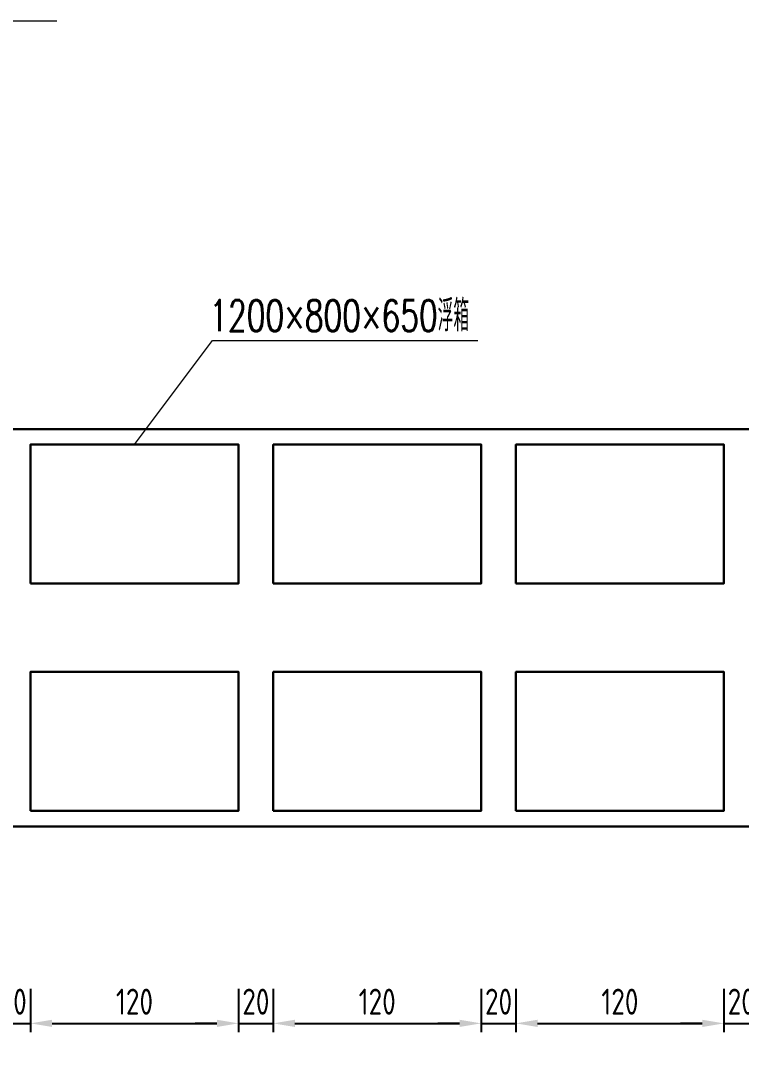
# Model space of a CAD drawing. Header units: inches. Extents: x 23 to 70, y 0 to 119.
# Drawn here: x 44.26 to 48.41, y 54.4 to 60.37 of the extents above; entities that cross this region are included whole.
import ezdxf

# ---------------------------------------------------------------- set-up
doc = ezdxf.new("R2010")
doc.units = ezdxf.units.IN
doc.header["$MEASUREMENT"] = 0
doc.linetypes.add('ACAD_ISO03W100', pattern=[30, 12, -18])
for name, color, linetype, lineweight in [('00标注文字', 2, 'Continuous', 15), ('00粗实线', 4, 'Continuous', 30), ('00虚线', 5, 'ACAD_ISO03W100', 13)]:
    doc.layers.add(name, color=color, linetype=linetype, lineweight=lineweight)
doc.layers.add('辅助', color=7, linetype='Continuous')
doc.styles.get("Standard").update_dxf_attribs({"font": 'txt', "bigfont": 'gbcbig.shx'})
doc.styles.add('TSSD_Dimension', font='tssdeng.shx', dxfattribs={"width": 0.8, "bigfont": 'hztxt.shx'})
doc.dimstyles.new('TSSD_200_1_3.5', dxfattribs={"dimscale": 0.25, "dimtxt": 2.85, "dimasz": 2.5, "dimexe": 1, "dimexo": 2.5, "dimgap": 1, "dimtad": 1, "dimdec": 0, "dimlfac": 100, "dimzin": 0, "dimdsep": 46, "dimtxsty": 'TSSD_Dimension', "dimcen": 0, "dimdle": 1, "dimclrd": 3, "dimclre": 3, "dimclrt": 7, "dimadec": 1, "dimazin": 0, "dimtfac": 1, "dimtdec": 0, "dimtix": 1, "dimtmove": 2, "dimatfit": 3, "dimfxl": 5, "dimfxlon": 1, "dimtolj": 1, "dimtzin": 0, "dimarcsym": 0})

# ---------------------------------------------------------------- blocks, each defined once
blk = doc.blocks.new('*D84')
at = {"layer": 'Defpoints', "color": 0, "transparency": 16777216}
for p in [(43.9125, 58.0216), (58.2124, 55.7316), (58.2124, 53.9615)]:
    blk.add_point(p, dxfattribs=at)
at = {"layer": '辅助', "color": 3, "linetype": 'ByBlock', "lineweight": -2, "transparency": 16777216}
for p, q in [((43.9125, 54.1615), (43.9125, 53.9115)), ((58.2124, 54.1615), (58.2124, 53.9115))]:
    blk.add_line(p, q, dxfattribs=at)
at = {"layer": '辅助', "color": 3, "lineweight": -2, "transparency": 16777216}
blk.add_line((44.0375, 53.9615), (58.0874, 53.9615), dxfattribs=at)
at = {"layer": '辅助', "color": 3, "transparency": 16777216}
for points in [[(44.0375, 53.9823), (44.0375, 53.9406), (43.9125, 53.9615)], [(58.0874, 53.9823), (58.0874, 53.9406), (58.2124, 53.9615)]]:
    blk.add_solid(points, dxfattribs=at)
at = {"layer": '辅助', "color": 7, "transparency": 16777216, "insert": (51.0625, 54.0865), "char_height": 0.15, "attachment_point": 5, "style": 'TSSD_Dimension'}
blk.add_mtext('\\A1;1430', dxfattribs=at)
blk = doc.blocks.new('*D90')
at = {"layer": 'Defpoints', "color": 0, "transparency": 16777216}
for p in [(26.0124, 55.7316), (58.2124, 55.7316), (26.0124, 53.3379)]:
    blk.add_point(p, dxfattribs=at)
at = {"layer": '辅助', "color": 3, "linetype": 'ByBlock', "lineweight": -2, "transparency": 16777216}
for p, q in [((26.0124, 53.5379), (26.0124, 53.2879)), ((58.2124, 53.5379), (58.2124, 53.2879))]:
    blk.add_line(p, q, dxfattribs=at)
at = {"layer": '辅助', "color": 3, "lineweight": -2, "transparency": 16777216}
blk.add_line((58.0874, 53.3379), (26.1374, 53.3379), dxfattribs=at)
at = {"layer": '辅助', "color": 3, "transparency": 16777216}
for points in [[(26.1374, 53.3587), (26.1374, 53.3171), (26.0124, 53.3379)], [(58.0874, 53.3587), (58.0874, 53.3171), (58.2124, 53.3379)]]:
    blk.add_solid(points, dxfattribs=at)
at = {"layer": '辅助', "color": 7, "transparency": 16777216, "insert": (42.1124, 53.4629), "char_height": 0.15, "attachment_point": 5, "style": 'TSSD_Dimension'}
blk.add_mtext('\\A1;3220', dxfattribs=at)
blk = doc.blocks.new('*D118')
at = {"layer": 'Defpoints', "color": 0, "transparency": 16777216}
for p in [(44.1124, 57.1316), (44.3124, 57.1316), (44.3124, 54.5962)]:
    blk.add_point(p, dxfattribs=at)
at = {"layer": '辅助', "color": 3, "linetype": 'ByBlock', "lineweight": -2, "transparency": 16777216}
for p, q in [((44.1124, 54.7962), (44.1124, 54.5462)), ((44.3124, 54.7962), (44.3124, 54.5462))]:
    blk.add_line(p, q, dxfattribs=at)
at = {"layer": '辅助', "color": 3, "lineweight": -2, "transparency": 16777216}
for p, q in [((43.9874, 54.5962), (43.8624, 54.5962)), ((44.1124, 54.5962), (44.3124, 54.5962)), ((44.4374, 54.5962), (44.5624, 54.5962))]:
    blk.add_line(p, q, dxfattribs=at)
at = {"layer": '辅助', "color": 3, "transparency": 16777216}
for points in [[(43.9874, 54.6171), (43.9874, 54.5754), (44.1124, 54.5962)], [(44.4374, 54.6171), (44.4374, 54.5754), (44.3124, 54.5962)]]:
    blk.add_solid(points, dxfattribs=at)
at = {"layer": '辅助', "color": 7, "transparency": 16777216, "insert": (44.2124, 54.7212), "char_height": 0.15, "attachment_point": 5, "style": 'TSSD_Dimension'}
blk.add_mtext('\\A1;20', dxfattribs=at)
blk = doc.blocks.new('*D119')
at = {"layer": 'Defpoints', "color": 0, "transparency": 16777216}
for p in [(44.3124, 57.1316), (45.5124, 57.1316), (45.5124, 54.5962)]:
    blk.add_point(p, dxfattribs=at)
at = {"layer": '辅助', "color": 3, "linetype": 'ByBlock', "lineweight": -2, "transparency": 16777216}
for p, q in [((44.3124, 54.7962), (44.3124, 54.5462)), ((45.5124, 54.7962), (45.5124, 54.5462))]:
    blk.add_line(p, q, dxfattribs=at)
at = {"layer": '辅助', "color": 3, "lineweight": -2, "transparency": 16777216}
blk.add_line((44.4374, 54.5962), (45.3874, 54.5962), dxfattribs=at)
at = {"layer": '辅助', "color": 3, "transparency": 16777216}
for points in [[(44.4374, 54.6171), (44.4374, 54.5754), (44.3124, 54.5962)], [(45.3874, 54.6171), (45.3874, 54.5754), (45.5124, 54.5962)]]:
    blk.add_solid(points, dxfattribs=at)
at = {"layer": '辅助', "color": 7, "transparency": 16777216, "insert": (44.9124, 54.7212), "char_height": 0.15, "attachment_point": 5, "style": 'TSSD_Dimension'}
blk.add_mtext('\\A1;120', dxfattribs=at)
blk = doc.blocks.new('*D120')
at = {"layer": 'Defpoints', "color": 0, "transparency": 16777216}
for p in [(45.5124, 57.1316), (45.7124, 57.1316), (45.7124, 54.5962)]:
    blk.add_point(p, dxfattribs=at)
at = {"layer": '辅助', "color": 3, "linetype": 'ByBlock', "lineweight": -2, "transparency": 16777216}
for p, q in [((45.5124, 54.7962), (45.5124, 54.5462)), ((45.7124, 54.7962), (45.7124, 54.5462))]:
    blk.add_line(p, q, dxfattribs=at)
at = {"layer": '辅助', "color": 3, "lineweight": -2, "transparency": 16777216}
for p, q in [((45.3874, 54.5962), (45.2624, 54.5962)), ((45.5124, 54.5962), (45.7124, 54.5962)), ((45.8374, 54.5962), (45.9624, 54.5962))]:
    blk.add_line(p, q, dxfattribs=at)
at = {"layer": '辅助', "color": 3, "transparency": 16777216}
for points in [[(45.3874, 54.6171), (45.3874, 54.5754), (45.5124, 54.5962)], [(45.8374, 54.6171), (45.8374, 54.5754), (45.7124, 54.5962)]]:
    blk.add_solid(points, dxfattribs=at)
at = {"layer": '辅助', "color": 7, "transparency": 16777216, "insert": (45.6124, 54.7212), "char_height": 0.15, "attachment_point": 5, "style": 'TSSD_Dimension'}
blk.add_mtext('\\A1;20', dxfattribs=at)
blk = doc.blocks.new('*D121')
at = {"layer": 'Defpoints', "color": 0, "transparency": 16777216}
for p in [(45.7124, 57.1316), (46.9124, 57.1316), (46.9124, 54.5962)]:
    blk.add_point(p, dxfattribs=at)
at = {"layer": '辅助', "color": 3, "linetype": 'ByBlock', "lineweight": -2, "transparency": 16777216}
for p, q in [((45.7124, 54.7962), (45.7124, 54.5462)), ((46.9124, 54.7962), (46.9124, 54.5462))]:
    blk.add_line(p, q, dxfattribs=at)
at = {"layer": '辅助', "color": 3, "lineweight": -2, "transparency": 16777216}
blk.add_line((45.8374, 54.5962), (46.7874, 54.5962), dxfattribs=at)
at = {"layer": '辅助', "color": 3, "transparency": 16777216}
for points in [[(45.8374, 54.6171), (45.8374, 54.5754), (45.7124, 54.5962)], [(46.7874, 54.6171), (46.7874, 54.5754), (46.9124, 54.5962)]]:
    blk.add_solid(points, dxfattribs=at)
at = {"layer": '辅助', "color": 7, "transparency": 16777216, "insert": (46.3124, 54.7212), "char_height": 0.15, "attachment_point": 5, "style": 'TSSD_Dimension'}
blk.add_mtext('\\A1;120', dxfattribs=at)
blk = doc.blocks.new('*D122')
at = {"layer": 'Defpoints', "color": 0, "transparency": 16777216}
for p in [(46.9124, 57.1316), (47.1124, 57.1316), (47.1124, 54.5962)]:
    blk.add_point(p, dxfattribs=at)
at = {"layer": '辅助', "color": 3, "linetype": 'ByBlock', "lineweight": -2, "transparency": 16777216}
for p, q in [((46.9124, 54.7962), (46.9124, 54.5462)), ((47.1124, 54.7962), (47.1124, 54.5462))]:
    blk.add_line(p, q, dxfattribs=at)
at = {"layer": '辅助', "color": 3, "lineweight": -2, "transparency": 16777216}
for p, q in [((46.7874, 54.5962), (46.6624, 54.5962)), ((46.9124, 54.5962), (47.1124, 54.5962)), ((47.2374, 54.5962), (47.3624, 54.5962))]:
    blk.add_line(p, q, dxfattribs=at)
at = {"layer": '辅助', "color": 3, "transparency": 16777216}
for points in [[(46.7874, 54.6171), (46.7874, 54.5754), (46.9124, 54.5962)], [(47.2374, 54.6171), (47.2374, 54.5754), (47.1124, 54.5962)]]:
    blk.add_solid(points, dxfattribs=at)
at = {"layer": '辅助', "color": 7, "transparency": 16777216, "insert": (47.0124, 54.7212), "char_height": 0.15, "attachment_point": 5, "style": 'TSSD_Dimension'}
blk.add_mtext('\\A1;20', dxfattribs=at)
blk = doc.blocks.new('*D123')
at = {"layer": 'Defpoints', "color": 0, "transparency": 16777216}
for p in [(47.1124, 57.1316), (48.3124, 57.1316), (48.3124, 54.5962)]:
    blk.add_point(p, dxfattribs=at)
at = {"layer": '辅助', "color": 3, "linetype": 'ByBlock', "lineweight": -2, "transparency": 16777216}
for p, q in [((47.1124, 54.7962), (47.1124, 54.5462)), ((48.3124, 54.7962), (48.3124, 54.5462))]:
    blk.add_line(p, q, dxfattribs=at)
at = {"layer": '辅助', "color": 3, "lineweight": -2, "transparency": 16777216}
blk.add_line((47.2374, 54.5962), (48.1874, 54.5962), dxfattribs=at)
at = {"layer": '辅助', "color": 3, "transparency": 16777216}
for points in [[(47.2374, 54.6171), (47.2374, 54.5754), (47.1124, 54.5962)], [(48.1874, 54.6171), (48.1874, 54.5754), (48.3124, 54.5962)]]:
    blk.add_solid(points, dxfattribs=at)
at = {"layer": '辅助', "color": 7, "transparency": 16777216, "insert": (47.7124, 54.7212), "char_height": 0.15, "attachment_point": 5, "style": 'TSSD_Dimension'}
blk.add_mtext('\\A1;120', dxfattribs=at)
blk = doc.blocks.new('*D124')
at = {"layer": 'Defpoints', "color": 0, "transparency": 16777216}
for p in [(48.3124, 57.1316), (48.5124, 57.1316), (48.5124, 54.5962)]:
    blk.add_point(p, dxfattribs=at)
at = {"layer": '辅助', "color": 3, "linetype": 'ByBlock', "lineweight": -2, "transparency": 16777216}
for p, q in [((48.3124, 54.7962), (48.3124, 54.5462)), ((48.5124, 54.7962), (48.5124, 54.5462))]:
    blk.add_line(p, q, dxfattribs=at)
at = {"layer": '辅助', "color": 3, "lineweight": -2, "transparency": 16777216}
for p, q in [((48.1874, 54.5962), (48.0624, 54.5962)), ((48.3124, 54.5962), (48.5124, 54.5962)), ((48.6374, 54.5962), (48.7624, 54.5962))]:
    blk.add_line(p, q, dxfattribs=at)
at = {"layer": '辅助', "color": 3, "transparency": 16777216}
for points in [[(48.1874, 54.6171), (48.1874, 54.5754), (48.3124, 54.5962)], [(48.6374, 54.6171), (48.6374, 54.5754), (48.5124, 54.5962)]]:
    blk.add_solid(points, dxfattribs=at)
at = {"layer": '辅助', "color": 7, "transparency": 16777216, "insert": (48.4124, 54.7212), "char_height": 0.15, "attachment_point": 5, "style": 'TSSD_Dimension'}
blk.add_mtext('\\A1;20', dxfattribs=at)

msp = doc.modelspace()

# ---------------------------------------------------------------- linework, layer by layer
at = {"layer": '00标注文字'}
for points in [[(43.3991, 59.7746), (43.8491, 60.3746), (44.4648, 60.3746)], [(44.9124, 57.9316), (45.3624, 58.5316), (46.8929, 58.5316)]]:
    msp.add_lwpolyline(points, dxfattribs=at)
at = {"layer": '00粗实线'}
for points in [[(44.3124, 57.1316), (44.3124, 57.9316), (45.5124, 57.9316), (45.5124, 57.1316)], [(45.7124, 57.1316), (45.7124, 57.9316), (46.9124, 57.9316), (46.9124, 57.1316)], [(47.1124, 57.1316), (47.1124, 57.9316), (48.3124, 57.9316), (48.3124, 57.1316)], [(44.3124, 55.8216), (44.3124, 56.6216), (45.5124, 56.6216), (45.5124, 55.8216)], [(45.7124, 55.8216), (45.7124, 56.6216), (46.9124, 56.6216), (46.9124, 55.8216)], [(47.1124, 55.8216), (47.1124, 56.6216), (48.3124, 56.6216), (48.3124, 55.8216)]]:
    msp.add_lwpolyline(points, close=True, dxfattribs=at)
at = {"layer": '00虚线', "color": 1, "linetype": 'Continuous', "lineweight": 30, "ltscale": 0.5}
msp.add_line((43.9125, 58.0216), (58.2124, 58.0216), dxfattribs=at)
at = {"layer": '00虚线', "color": 1, "linetype": 'Continuous', "lineweight": 30, "ltscale": 0.5, "flags": 128}
msp.add_lwpolyline([(26.0124, 55.7316), (58.2124, 55.7316)], dxfattribs=at)

# ---------------------------------------------------------------- texts
at = {"layer": '00标注文字', "lineweight": 0, "width": 0.7}
msp.add_text('1200×800×650浮箱', height=0.18, dxfattribs=at).set_placement((45.3438, 58.585))

# ---------------------------------------------------------------- dimensions: what is measured, and where the dimension line sits
at = {"layer": '辅助'}
for base, p1, p2, picture, middle in [((58.2124, 53.9615), (43.9125, 58.0216), (58.2124, 55.7316), '*D84', (51.0625, 54.0865)), ((44.3124, 54.5962), (44.1124, 57.1316), (44.3124, 57.1316), '*D118', (44.2124, 54.7212)), ((45.5124, 54.5962), (44.3124, 57.1316), (45.5124, 57.1316), '*D119', (44.9124, 54.7212)), ((45.7124, 54.5962), (45.5124, 57.1316), (45.7124, 57.1316), '*D120', (45.6124, 54.7212)), ((46.9124, 54.5962), (45.7124, 57.1316), (46.9124, 57.1316), '*D121', (46.3124, 54.7212)), ((47.1124, 54.5962), (46.9124, 57.1316), (47.1124, 57.1316), '*D122', (47.0124, 54.7212)), ((48.3124, 54.5962), (47.1124, 57.1316), (48.3124, 57.1316), '*D123', (47.7124, 54.7212)), ((48.5124, 54.5962), (48.3124, 57.1316), (48.5124, 57.1316), '*D124', (48.4124, 54.7212)), ((26.0124, 53.3379), (58.2124, 55.7316), (26.0124, 55.7316), '*D90', (42.1124, 53.4629))]:
    dim = msp.add_linear_dim(base=base, p1=p1, p2=p2, dimstyle='TSSD_200_1_3.5', override={"dimscale": 0.05, "dimtxt": 3, "dimfxl": 4}, dxfattribs=at)
    dim.commit()
    dim.dimension.update_dxf_attribs({"geometry": picture, "text_midpoint": middle})

doc.saveas('drawing.dxf')
